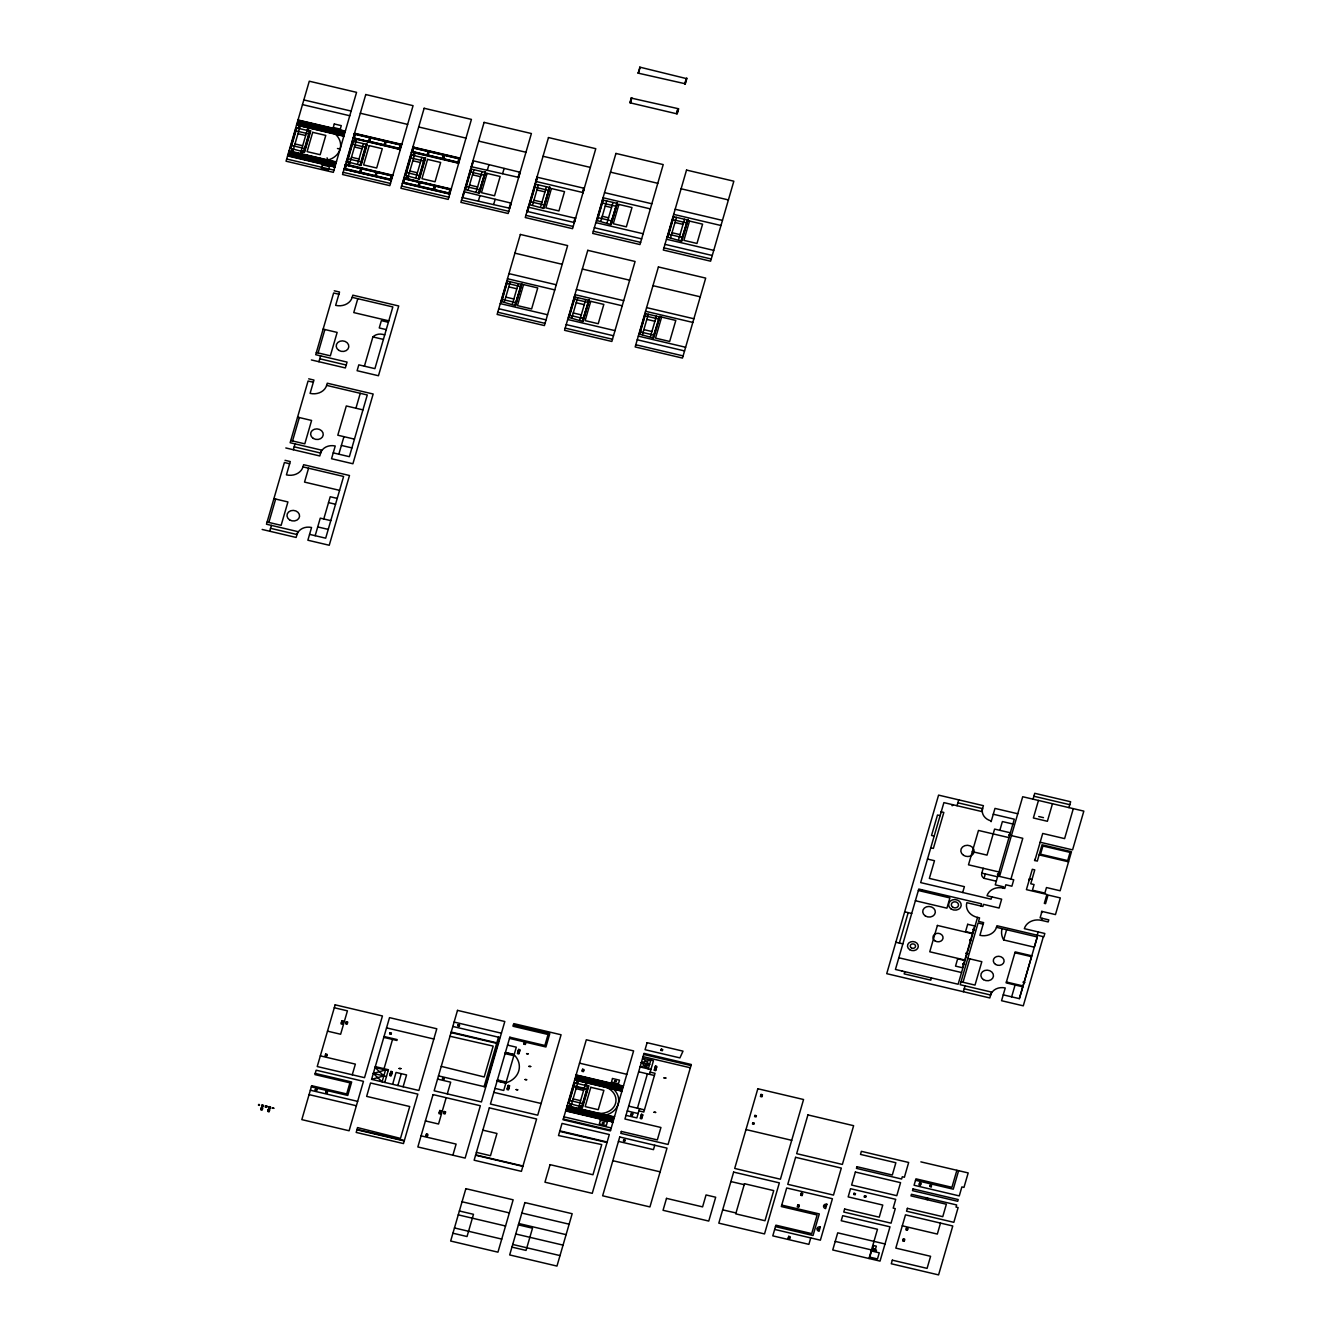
<?xml version="1.0" encoding="UTF-8"?>
<svg xmlns="http://www.w3.org/2000/svg" width="1342" height="1342" viewBox="0 0 1342 1342"><rect width="100%" height="100%" fill="white"/><g stroke="black" fill="none" stroke-linecap="round" stroke-linejoin="round"><path stroke-width="1.5" d="M259.526 1105.389L258.452 1105.154M873.827 1250.09C879.178 1251.465 870.908 1249.368 873.877 1249.989M334.745 167.515L334.074 165.955L335.299 161.711L336.473 161.526M287.825 155.051L309.281 81.208L356.569 92.346L333.336 172.346L286.047 161.208L287.825 155.068L334.074 165.955L320.688 159.212L319.715 162.567M288.178 155.135L289.151 151.78M297.136 124.286L298.125 120.931M290.174 148.274L296.112 127.809M288.53 155.219L289.503 151.864M290.526 148.358L296.465 127.876M297.488 124.37L298.461 120.998M290.879 148.442L296.817 127.96M296.783 124.202L297.84 124.454L298.813 121.082L312.2 127.842L343.032 135.106L329.646 128.346L328.673 131.717L344.005 131.734L297.773 120.847M291.684 151.445L292.455 148.811M298.394 128.329L299.165 125.712M292.036 151.529L292.808 148.895M298.746 128.413L299.518 125.779M292.388 151.612L293.16 148.979M299.098 128.496L299.87 125.863M292.741 151.696L300.205 125.947M300.44 153.508L307.922 127.775M300.793 153.592L301.564 150.958M307.503 130.476L308.274 127.842M301.145 153.676L301.916 151.042M307.855 130.56L308.626 127.926M301.497 153.76L302.269 151.126M308.207 130.644L308.979 128.01M303.661 151.445L309.599 130.979L310.79 130.778L304.584 152.132L289.822 148.19M303.963 151.68L310.002 130.912M304.282 151.914L310.388 130.845M303.493 157.853L303.242 158.691L289.855 151.948L288.882 155.303L304.215 155.337L303.493 157.853L299.652 157.853L289.117 154.464M312.2 127.842L313.189 124.471L297.84 124.454M303.594 158.775L304.567 155.404M312.552 127.926L313.525 124.554M303.946 158.859L304.919 155.487M312.904 127.993L313.877 124.638M313.491 127.238L314.229 124.722L327.616 131.466L328.589 128.111L313.256 128.077L313.491 127.238L324.026 130.627L327.867 130.627M304.298 158.943L305.271 155.571M317.719 158.96L319.144 160.637L318.658 162.315L308.61 157.266L304.785 157.249L306.211 158.943M319.01 162.399L319.983 159.044M327.968 131.55L328.941 128.178M319.362 162.483L320.335 159.128M328.32 131.633L329.293 128.262M343.703 136.666L342.78 135.978L344.257 130.862L345.448 130.66M334.124 167.062L335.701 161.644M343.082 136.213L344.659 130.795M334.426 167.297L336.087 161.594M343.401 136.431L345.045 130.728M344.676 168.438L345.649 165.083M346.672 161.577L352.611 141.111M353.634 137.589L354.607 134.234M345.028 168.522L346.001 165.167M347.024 161.661L352.963 141.195M353.986 137.672L354.959 134.317M355.311 134.385L354.338 137.756L353.281 137.505M345.364 168.606L346.353 165.251M347.36 161.745L353.315 141.262M348.182 164.747L348.937 162.114M354.892 141.648L355.647 139.014M348.534 164.831L349.289 162.197M355.244 141.732L355.999 139.098M348.886 164.915L349.641 162.281M355.596 141.799L356.351 139.182M349.222 164.999L356.704 139.249M357.526 164.143L363.464 143.661M360.159 164.747L366.098 144.282L367.272 144.097L361.082 165.435L346.32 161.493M360.461 164.982L366.5 144.215M360.763 165.217L366.886 144.148M359.74 171.994L360.713 168.639M369.671 137.773L368.698 141.145L399.53 148.408M360.092 172.078L361.065 168.723M369.05 141.229L370.023 137.857M360.428 172.162L361.417 168.79M369.402 141.313L370.375 137.941M360.78 172.246L361.77 168.874M369.755 141.396L370.728 138.025M268.87 522.441L275.664 499.039M292.539 440.948L299.333 417.547M318.088 352.929L324.881 329.528M269.692 531.231L271.386 525.376M293.344 449.738L295.055 443.883M318.91 361.719L320.604 355.865M375.156 175.634L376.129 172.262M384.114 144.768L385.087 141.413M375.492 175.701L376.481 172.346M384.466 144.852L385.439 141.497M344.324 168.371L375.844 175.785L376.834 172.43L391.545 175.903M384.819 144.936L385.791 141.581M385.154 145.02L386.144 141.648M375.844 175.785L377.169 172.514M285.041 460.323L290.291 461.564L286.433 474.867A13.722 11.524 6.1 0 0 302.973 466.882L303.611 464.701L349.49 475.504L329.243 545.255L307.872 540.222L311.562 527.507A12.095 10.149 6.1 0 0 296.985 534.535L270.53 528.312M308.694 378.83L313.961 380.071L310.086 393.374A13.722 11.524 6.1 0 0 326.626 385.389L327.263 383.208L373.16 394.011L352.912 463.762L331.541 458.729L335.232 446.014A12.095 10.149 6.1 0 0 320.654 453.042L294.2 446.819M352.191 297.37L352.829 295.173L398.725 305.976L378.461 375.743L357.106 370.711L358.8 364.856L374.904 368.647L392.837 306.932L352.191 297.37A13.722 11.524 6.1 0 1 335.651 305.355L339.526 292.036L334.259 290.795M391.227 180.818L390.304 180.13L391.797 175.014L392.971 174.829M400.184 149.969L399.262 149.281L400.755 144.164L401.929 143.98M390.623 180.365L392.183 174.946M399.58 149.516L401.141 144.097M390.925 180.6L392.585 174.896M399.882 149.734L401.543 144.03M308.576 468.207L304.533 482.097L339.576 490.35M357.794 298.696L353.768 312.585L388.794 320.839M402.701 183.368L404.361 177.664M405.032 175.332L410.988 154.85M411.659 152.518L413.319 146.815M403.086 183.3L404.663 177.899M405.385 175.416L411.34 154.934M412.061 152.451L413.621 147.033M402.315 183.435L403.489 183.233L404.982 178.117L404.059 177.429M411.273 152.569L412.447 152.384L413.94 147.268L413.017 146.58M405.737 175.483L411.692 155.018M406.559 178.486L407.314 175.869M413.269 155.387L414.024 152.753M406.894 178.57L407.666 175.936M413.604 155.471L414.376 152.837M407.247 178.654L408.018 176.02M413.957 155.555L414.728 152.921M407.599 178.738L415.081 153.005M415.903 177.882L421.841 157.417M418.519 178.503L424.475 158.02L425.649 157.836L419.442 179.191L404.697 175.248M315.169 535.693L320.268 518.146L330.786 520.629M338.838 454.2L343.938 436.653M364.403 366.181L372.891 336.926A9.696 8.136 6.1 0 1 382.755 334.376L384.735 334.829M418.838 178.738L424.86 157.97M419.14 178.956L425.263 157.903M418.1 185.75L419.09 182.378M428.048 151.529L427.075 154.884L457.89 162.147M418.452 185.833L419.442 182.462M427.427 154.967L428.4 151.612M418.805 185.901L419.778 182.546M427.762 155.051L428.752 151.696M419.157 185.984L420.13 182.629M428.115 155.135L429.105 151.78M323.774 518.968L330.233 496.741L337.228 498.402M355.932 408.236L360.26 393.307M433.516 189.373L434.506 186.018M442.491 158.524L443.464 155.152M433.869 189.457L434.842 186.085M442.826 158.608L443.816 155.236M403.741 182.361L434.221 189.541L435.194 186.169L449.905 189.641M443.179 158.691L444.168 155.32M434.221 189.541L435.546 186.253M443.531 158.759L444.504 155.404M449.604 194.573L448.681 193.885L450.174 188.769L451.348 188.568M458.561 163.707L457.639 163.036L459.132 157.903L460.306 157.719M448.983 194.12L450.56 188.702M457.957 163.254L459.518 157.853M449.302 194.338L450.946 188.635M458.259 163.489L459.92 157.786M462.571 197.475L464.013 191.554M464.919 189.423L470.857 168.958M471.528 166.609L473.189 160.906M462.873 197.391L464.449 191.973M465.171 189.49L471.126 169.008M471.847 166.525L473.407 161.124M465.439 189.558L471.377 169.075M468.056 190.161L474.011 169.696M476.125 192.074L482.063 171.591M478.742 192.678L485.603 171.961L479.413 193.315L464.651 189.356M478.977 192.896L484.999 172.128M479.195 193.097L485.301 172.044M478.423 200.897L479.916 195.764M487.381 170.031L488.874 164.915M493.671 204.47L495.148 199.354M502.629 173.621L504.106 168.505M509.557 208.698L511.302 202.692M518.532 177.832L520.26 171.843M509.121 208.278L510.698 202.86M518.079 177.412L519.656 172.011M265.498 1106.865L266.806 1106.244M501.153 301.48L507.108 281.015M527.221 211.751L528.614 206.936M529.302 204.588L535.24 184.122M535.928 181.774L537.32 176.959M501.422 301.547L507.36 281.065M527.523 211.667L528.832 207.138M529.553 204.655L535.508 184.173M536.23 181.69L537.538 177.161M501.69 301.598L507.628 281.132M526.903 211.835L528.396 206.718M529.822 204.705L535.76 184.24M535.626 181.858L537.102 176.741M268.249 1110.237L269.507 1109.767M504.307 302.218L510.262 281.753M532.455 205.326L538.394 184.861M512.376 304.114L518.314 283.648M540.507 207.222L546.446 186.756M514.992 304.735L521.937 283.716L515.58 305.657L500.902 301.413M543.141 207.842L550.002 187.125L543.795 208.48L529.033 204.521M515.194 305.053L521.283 284.085M543.359 208.06L549.381 187.293M515.378 305.355L521.602 283.9M543.577 208.262L549.683 187.209M574.191 222.973L575.684 217.857M582.914 192.996L584.391 187.88M573.755 222.554L575.081 218.025M582.462 192.577L583.787 188.048M573.973 222.772L575.383 217.941M582.696 192.795L584.089 187.964M327.012 1092.757L327.28 1091.868M638.205 73.005L639.866 67.301M638.507 72.921L640.084 67.519M630.186 102.68L631.596 97.865M630.505 102.596L631.814 98.067M630.807 102.512L631.377 97.647L629.884 102.764L677.173 113.902L678.666 108.786L632.032 98.268M568.605 317.366L574.544 296.884M596.737 220.474L602.675 199.992M568.857 317.433L574.812 296.951M597.005 220.541L602.944 200.059M569.125 317.484L575.064 297.018M597.257 220.591L603.212 200.126M571.759 318.104L577.697 297.639M352.258 1074.791L355.362 1064.122L320.319 1055.869M600.763 221.413L606.701 200.948M607.07 222.906L613.009 202.441M579.811 320L585.749 299.534M582.445 320.621L589.39 299.601L583.015 321.543L568.337 317.299M610.576 223.728L617.521 202.709L611.147 224.651L596.469 220.407M582.629 320.923L588.719 299.971M610.761 224.03L616.85 203.078M582.814 321.241L589.054 299.786M610.962 224.349L617.186 202.894M371.6 1079.354L389.515 1017.639L436.804 1028.777L418.889 1090.476L371.6 1079.354L383.829 1075.898L375.039 1067.494L388.173 1070.597M383.795 1069.557L392.787 1038.557M384.735 1082.44L388.425 1069.725L375.29 1066.622M390.539 1073.365L391.596 1073.617M391.059 1071.621L392.099 1071.872M392.619 1084.302L396.058 1072.443L406.559 1074.925L403.12 1086.768M685.192 84.227L686.936 78.239M684.755 83.825L686.316 78.406M676.519 113.282L677.744 109.037M684.974 84.026L686.634 78.322M676.737 113.483L678.062 108.954M676.955 113.701L678.364 108.87M397.869 1085.527L401.308 1073.684M639.211 333.99L645.167 313.525M667.36 237.098L673.298 216.632M639.48 334.057L645.418 313.592M667.611 237.165L673.567 216.699M639.748 334.124L645.687 313.642M667.88 237.232L673.818 216.75M642.365 334.745L648.32 314.263M670.514 237.853L676.452 217.37M650.434 336.641L656.372 316.158M678.566 239.748L684.504 219.266M653.051 337.261L659.996 316.242L653.638 338.167L638.96 333.94M681.199 240.369L688.144 219.35L681.77 241.275L667.091 237.048M653.252 337.563L659.341 316.595M681.384 240.671L687.473 219.702M446.181 1097.689L438.549 1124.009L425.414 1120.922M447.289 1093.898L450.694 1082.189L437.559 1079.102M452.875 1155.21L456.112 1144.089L421.069 1135.835M484.11 1086.634L498.469 1037.198M497.177 1080.796L505.934 1082.86L514.087 1054.778L505.33 1052.715M507.813 1087.356L509.071 1086.886L508.031 1086.634M508.115 1086.315L509.373 1085.846M518.465 1050.669L519.32 1051.625M565.838 1110.32L586.32 1039.765L633.609 1050.903L610.392 1130.903L563.086 1119.765L565.838 1110.32L612.069 1121.224M568.253 1103.241L574.208 1082.776M566.274 1110.102L567.247 1106.747M575.232 1079.253L576.204 1075.898M566.609 1110.186L567.599 1106.831M568.605 1103.325L574.561 1082.86M575.584 1079.337L576.557 1075.982M568.958 1103.409L574.913 1082.927M575.852 1075.814L591.268 1079.438L590.295 1082.809L576.909 1076.049L575.919 1079.421L591.268 1079.438L622.101 1086.701L623.527 1085.644M569.78 1106.412L570.535 1103.778M576.49 1083.313L577.245 1080.679M570.132 1106.496L570.887 1103.862M576.842 1083.397L577.597 1080.763M570.467 1106.58L571.239 1103.946M577.177 1083.464L577.949 1080.847M570.82 1106.664L578.301 1080.914M579.123 1105.808L585.062 1085.326M578.536 1108.475L579.291 1105.842M585.246 1085.376L586.001 1082.742M578.888 1108.559L579.643 1105.925M585.598 1085.443L586.353 1082.826M579.241 1108.643L579.996 1106.009M585.934 1085.527L586.706 1082.893M579.576 1108.727L580.348 1106.093M586.286 1085.611L587.058 1082.977M581.757 1106.412L587.695 1085.946L588.87 1085.762L582.68 1107.1L567.918 1103.158M582.059 1106.647L588.081 1085.879M588.484 1085.812L581.237 1110.119L566.878 1106.747M581.572 1112.82L581.321 1113.659L567.934 1106.915L566.961 1110.27L582.311 1110.304L581.572 1112.82L577.731 1112.82L567.213 1109.431M581.673 1113.743L582.663 1110.388M590.648 1082.893L591.621 1079.522M582.025 1113.826L583.015 1110.455M590.983 1082.977L591.973 1079.605M582.378 1113.91L583.351 1110.539M591.587 1082.206L591.336 1083.044L606.685 1083.078L605.712 1086.433L592.325 1079.689L591.587 1082.206L602.122 1085.594L605.947 1085.594M584.693 1112.652L586.236 1113.91L597.727 1113.927L596.737 1117.299L586.706 1112.233L582.864 1112.216L584.29 1113.91M597.089 1117.366L598.079 1114.011M606.047 1086.517L607.037 1083.162M597.442 1117.45L598.415 1114.095M606.399 1086.601L607.389 1083.229M597.794 1117.534L598.767 1114.179L612.153 1120.922L612.824 1122.482M612.153 1120.922L613.395 1116.678L614.569 1116.494M574.879 1079.169L621.111 1090.073L607.725 1083.329L606.752 1086.684L622.101 1086.701L620.86 1090.945L621.782 1091.633M612.204 1122.029L613.78 1116.611M621.178 1091.18L622.738 1085.762M612.522 1122.264L614.166 1116.561M621.48 1091.398L623.141 1085.695M637.433 1108.207L647.414 1073.835M639.53 1108.693L636.863 1117.92L625.993 1115.353M649.511 1074.338L653.453 1060.734L642.6 1058.184L649.562 1064.508L640.05 1066.957L650.92 1069.507M642.332 1115.806L641.073 1116.276M642.432 1115.487L641.577 1114.531M655.517 1070.413L654.46 1070.161L655.735 1069.691M655.819 1069.373L654.98 1068.4M661.187 1050.249L661.438 1049.377M654.745 1145.246L653.47 1149.641L618.444 1141.388M788.559 1237.626L789.616 1237.878M797.718 1206.106L798.775 1206.357M798.02 1205.082L799.06 1205.317M801.409 1193.39L802.466 1193.642M810.753 1237.928L808.874 1244.353L772.791 1235.865L775.894 1225.179L811.725 1233.617L817.127 1214.98L781.312 1206.542L786.697 1187.972L832.426 1198.742L820.381 1240.193L774.669 1229.423M899.358 943.057L908.198 912.644M921.853 891.323L922.289 889.863M901.572 970.92L902.445 971.122M952.468 804.63L952.149 805.737L953.34 804.848M904.81 971.675L904.173 973.873L930.794 980.146L931.432 977.949M957.031 805.703L958.725 799.866M864.449 1196.829L865.758 1196.192M962.684 892.497L964.395 886.659L929.352 878.406L934.485 860.708L927.49 859.065M991.101 821.707L994.976 808.404L1017.756 813.755M868.995 1258.511L877.483 1229.272L841.233 1220.734L842.692 1215.684L889.998 1226.823L880.033 1261.111L832.745 1249.972L837.71 1232.828L885.015 1243.967M996.301 881.208L984.038 878.322A5.67 4.747 6.1 0 1 981.807 873.105L983.216 868.274M873.625 1250.71L873.977 1249.519M874.867 1251.012L875.219 1249.805M984.038 878.322L985.313 873.927M999.84 830.329L1002.39 821.556L1012.908 824.022M977.546 917.408L958.138 984.24L895.433 969.461L918.784 889.041L981.505 903.803L980.868 906.001M963.019 982.26L969.813 958.859M963.371 991.721L965.066 985.867M991.755 896.842L991.084 899.19L920.662 882.6L943.896 802.617L981.723 811.524L983.418 805.67L938.578 795.118L886.726 973.671L989.809 997.945L991.52 992.09L960.151 984.709L978.083 922.994L983.166 924.202M920.864 1161.87L968.186 1172.925L963.975 1187.402L961.878 1186.915L959.262 1195.907L914.07 1185.254L915.949 1178.83L951.931 1187.301L956.863 1170.341M1003.246 994.858L1019.35 998.649L1037.282 936.951L996.469 927.339A13.722 11.524 6.1 0 1 979.928 935.307L983.619 922.591L978.553 921.4L979.559 917.878L977.194 917.324A14.074 11.826 6.1 0 1 966.844 902.696L982.881 906.471L983.501 904.357L999.085 908.031L1001.652 899.174L987.024 895.735A13.454 11.29 6.1 0 1 1003.195 888.068L1003.564 886.81L995.244 884.864L1014.3 819.19L993.281 814.242M1033.038 799.161L1034.732 793.307L1070.648 801.761L1068.953 807.616M996.469 927.339L996.938 925.728L1043.875 936.783L1044.831 933.495L1024.349 928.664A14.259 11.977 6.1 0 1 1041.543 920.377L1048.186 921.937L1048.79 919.891L1040.117 917.844L1041.979 911.419M1010.929 879.094L1022.789 838.297L1011.398 835.613M1038.473 800.436L1033.374 817.983L1047.381 821.287L1052.48 803.741M926.584 1198.255L926.332 1199.127L927.641 1198.507M1037.282 936.934L1034.296 947.184L1003.648 939.954L1006.617 929.721M1034.85 860.524L1042.717 833.466L1064.609 838.616L1073.315 808.639M940.507 1223.099L937.337 1234.07L902.294 1225.816M958.624 1170.694L953.256 1189.18L915.512 1180.289M1011.65 996.838L1015.089 984.994M1037.232 935.206L1038.188 931.918M1041.543 920.377L1042.13 918.314M1019.366 998.649L1031.545 956.678L1014.904 952.77M1043.355 936.649L1023.275 1005.829L1001.551 1000.713L1005.242 987.98A12.095 10.149 6.1 0 0 990.664 995.026L964.21 988.786M344.189 168.807L390.472 179.56M565.871 1110.186L613.16 1121.325M1008.949 837.626L978.469 830.446L968.488 864.818L998.985 871.981L999.169 874.464L997.576 876.812L981.807 873.105M258.553 1104.466L259.459 1104.55M300.491 121.937L298.327 122.776L299.752 124.454M300.256 122.776L302.403 121.937L312.938 125.309M303.594 124.454L301.43 125.292L298.092 123.615M303.342 125.292L307.67 123.615M307.435 124.471L309.599 123.632L312.686 126.148L310.539 126.987M310.774 126.148L308.61 126.987L305.271 125.309L301.43 125.292L298.327 122.776L302.403 121.937L308.61 126.987L312.451 126.987M315.907 125.561L313.743 126.4L315.169 128.094M315.655 126.4L317.819 125.561L328.354 128.949M319.01 128.094L316.846 128.933L313.743 126.4L317.819 125.561L324.026 130.627L328.102 129.788L326.676 128.094M318.759 128.933L323.087 127.255L328.102 129.788L325.938 130.627M322.835 128.094L324.999 127.255L328.102 129.788L320.436 129.771L313.743 126.4L323.087 127.255M326.19 129.788L324.026 130.627L322.6 128.933M331.323 129.201L329.159 130.04L330.585 131.717M331.071 130.04L333.235 129.201L343.77 132.573M334.426 131.717L332.262 132.556L328.907 130.879M343.284 134.25L339.442 134.25L333.235 129.201L329.159 130.04L334.175 132.573L338.503 130.895M338.251 131.734L340.415 130.895L343.518 133.412L341.354 134.25M291.533 152.787L289.369 153.625L290.795 155.303M341.606 133.412L339.442 134.25L336.087 132.573L332.262 132.556L329.159 130.04L336.825 130.04L343.518 133.412L339.442 134.25L338.016 132.573M291.281 153.625L293.445 152.787L303.98 156.175M294.636 155.32L292.472 156.158L289.369 153.625L293.445 152.787L299.652 157.853L303.728 157.014L302.302 155.32M294.384 156.158L298.712 154.481M298.461 155.32L300.625 154.481L303.728 157.014L301.564 157.853M301.816 157.014L299.652 157.853L298.226 156.158M318.91 161.476L307.888 159.782L304.785 157.249L306.949 156.41M306.697 157.266L308.861 156.427L312.216 158.104L316.041 158.104L319.396 159.799L319.631 158.96L308.123 158.943L315.789 158.943L319.144 160.637L316.98 161.476M310.052 158.943L307.888 159.782L304.533 158.088M314.129 158.104L309.801 159.782M313.877 158.943L316.041 158.104L319.144 160.637L315.068 161.476L308.861 156.427L305.02 156.41M317.232 160.637L315.068 161.476L313.642 159.782M321.627 162.567L320.201 160.889L322.365 160.05M322.114 160.889L324.278 160.05L334.795 163.439M325.452 162.583L323.305 163.422L319.95 161.728M334.309 165.116L330.484 165.116L324.278 160.05L320.201 160.889L325.217 163.422L329.545 161.745M329.293 162.583L331.457 161.745L334.561 164.278L332.397 165.116M332.648 164.278L330.484 165.116L327.129 163.422L323.305 163.422L320.201 160.889L327.867 160.906L334.561 164.278L330.484 165.116L329.058 163.422M578.57 1076.905L576.423 1077.743L577.848 1079.421M578.335 1077.743L580.499 1076.905L591.017 1080.276M581.673 1079.421L579.526 1080.26L576.171 1078.582M581.438 1080.26L585.766 1078.599M585.515 1079.438L587.679 1078.599L590.782 1081.115L588.618 1081.954M588.87 1081.115L586.706 1081.954L583.351 1080.276L579.526 1080.26L576.423 1077.743L580.499 1076.905L586.706 1081.954L590.53 1081.954M593.986 1080.528L591.822 1081.367L593.265 1083.061M593.751 1081.367L595.915 1080.528L606.433 1083.917M597.089 1083.061L594.925 1083.9L591.822 1081.367L595.915 1080.528L602.122 1085.594L606.198 1084.755L604.772 1083.078M596.855 1083.9L601.166 1082.222M600.931 1083.061L603.095 1082.222L606.198 1084.755L604.034 1085.594M604.269 1084.755L602.122 1085.594L600.679 1083.9M609.402 1084.168L607.238 1085.007L608.664 1086.684M609.167 1085.007L611.331 1084.168L621.849 1087.54M612.506 1086.684L610.342 1087.523L607.003 1085.846M612.271 1087.54L616.582 1085.863M616.347 1086.701L618.511 1085.863L621.614 1088.379L619.45 1089.218M569.612 1107.754L567.448 1108.593L568.891 1110.27M619.685 1088.379L617.521 1089.218L614.183 1087.54L610.342 1087.523L607.238 1085.007L611.331 1084.168L617.521 1089.218L621.363 1089.234M569.377 1108.593L571.541 1107.754L582.059 1111.142M572.715 1110.287L570.551 1111.126L567.448 1108.593L571.541 1107.754L577.731 1112.82L581.824 1111.981L580.381 1110.287M576.792 1109.448L572.48 1111.126L567.448 1108.593L575.131 1108.609L581.824 1111.981L579.66 1112.82M576.557 1110.287L578.721 1109.448L581.824 1111.981L572.48 1111.126M579.895 1111.981L577.731 1112.82L576.305 1111.126M596.989 1116.443L585.968 1114.749L582.864 1112.216L585.028 1111.377M584.793 1112.233L586.94 1111.394L597.475 1114.766M588.132 1113.91L585.968 1114.749L582.629 1113.072M592.208 1113.072L587.897 1114.749L582.864 1112.216L586.94 1111.394L593.147 1116.443L597.24 1115.605L595.798 1113.927M591.973 1113.91L594.137 1113.072L597.24 1115.605L595.076 1116.443M595.311 1115.605L593.147 1116.443L591.721 1114.766M599.706 1117.534L598.28 1115.856L600.444 1115.017M612.405 1120.084L601.384 1118.389L598.28 1115.856L602.357 1115.017L612.891 1118.406M603.548 1117.551L601.384 1118.389L598.046 1116.695M603.296 1118.389L607.624 1116.712M607.389 1117.551L609.536 1116.712L612.64 1119.245L610.476 1120.084M610.727 1119.245L608.563 1120.084L602.357 1115.017L598.532 1115.017M373.311 1073.415L385.54 1069.977L382.101 1081.82L373.311 1073.415L386.446 1076.519M637.903 73.089L684.537 83.607M471.227 166.693L517.861 177.211M462.269 197.559L508.903 208.06M641.325 1062.562L650.836 1060.113L648.287 1068.886L641.325 1062.562L649.562 1064.508M297.974 156.997L293.21 153.625L291.197 154.062L292.741 155.32L300.625 154.481L302.051 156.158M300.373 155.32L298.377 155.756L299.92 157.014L303.728 157.014L297.035 153.642L289.369 153.625L296.062 156.997L303.728 157.014M320.201 160.889L324.026 160.889L334.561 164.278L325.217 163.422M576.07 1111.964L571.289 1108.593L569.276 1109.029L570.82 1110.287L578.721 1109.448L580.147 1111.142M577.983 1111.981L581.824 1111.981L578.469 1110.287L576.473 1110.723L578.016 1111.981M586.219 1113.91L593.885 1113.927L597.24 1115.605L587.897 1114.749M603.783 1116.712L602.357 1115.017L598.28 1115.856L602.105 1115.856L612.64 1119.245L608.563 1120.084L607.138 1118.389M292.724 155.32L296.548 155.32L295.123 153.625M299.903 157.014L301.933 156.595M319.144 160.637L311.478 160.621L304.785 157.249L312.434 157.266L319.144 160.637L315.32 160.637L313.793 159.379M322.03 161.325L323.573 162.583L335.047 162.583L288.798 151.696M329.763 164.261L334.561 164.278L333.135 162.583M582.864 1112.216L590.53 1112.233L597.24 1115.605L593.399 1115.605L591.889 1114.346M600.109 1116.292L601.652 1117.551L605.46 1117.551L606.886 1119.228L612.64 1119.245L611.214 1117.551M600.193 1115.856L605.947 1115.873L612.64 1119.245L607.859 1119.245M296.548 155.32L292.472 156.158L291.046 154.464M304.785 157.249L308.861 156.427L310.287 158.104M903.585 1240.142C903.837 1243.095 904.223 1237.089 904.038 1240.142M326.307 1055.349C327.079 1053.151 324.982 1057.714 326.005 1055.215M261.992 1108.878C262.596 1106.831 260.533 1111.21 261.791 1108.878M655.718 1067.326C655.097 1070.044 656.825 1064.223 655.97 1067.376M426.722 1135.164C426.102 1137.899 427.88 1132.162 426.974 1135.282M641.426 1117.618C642.298 1115.42 640.067 1120.067 641.174 1117.601M919.924 1184.013C920.075 1186.781 920.713 1181.195 920.008 1183.996M300.189 122.978L303.778 123.833M303.661 124.252L300.071 123.397M307.368 124.672L310.958 125.527M310.841 125.947L307.251 125.091M315.605 126.618L319.195 127.456M319.077 127.876L313.743 126.4L328.102 129.788L315.471 127.037M322.785 128.312L326.374 129.151M326.257 129.57L322.667 128.731M331.021 130.241L334.611 131.097M334.477 131.516L330.887 130.66M338.201 131.935L341.791 132.791M341.656 133.21L338.067 132.355M578.268 1077.945L581.858 1078.8M581.74 1079.22L578.15 1078.364M585.447 1079.639L589.037 1080.495M588.92 1080.914L585.33 1080.058M593.684 1081.585L597.274 1082.424M597.156 1082.843L593.567 1082.004M600.864 1083.279L604.454 1084.118M604.336 1084.537L600.746 1083.699M609.1 1085.208L612.69 1086.064M612.573 1086.483L608.983 1085.644M616.28 1086.903L619.87 1087.758M619.752 1088.177L616.163 1087.322M342.294 1021.933C341.204 1026.831 343.25 1018.83 342.495 1022M346.605 1022.906C347.192 1020.205 346.488 1025.573 346.773 1022.956M518.649 1052.698C519.052 1050.501 517.71 1055.231 518.297 1052.631M390.925 1074.707C390.287 1072.141 390.606 1077.542 390.673 1074.707M583.216 1070.446C583.686 1068.4 581.942 1072.778 582.898 1070.379M507.779 1088.664C507.427 1091.096 508.937 1085.628 508.115 1088.731M440.21 1111.679C438.985 1116.527 441.434 1108.609 440.092 1111.629M444.839 1112.736C445.309 1110.824 443.648 1115.068 444.521 1112.686M761.669 1095.642C762.256 1093.696 760.277 1097.907 761.384 1095.592M631.713 1114.296C631.31 1116.88 632.87 1111.142 632.032 1114.346M906.806 1229.037C907.561 1226.622 906.202 1231.721 907.091 1229.087M298.578 121.921L302.403 121.937L303.846 123.615M313.994 125.561L317.819 125.561L319.245 127.255M329.394 129.201L333.235 129.201L334.661 130.879M289.604 152.787L293.445 152.787L294.871 154.481M320.436 160.05L324.278 160.05L325.703 161.728M323.539 162.567L327.381 162.583L328.807 164.261M576.657 1076.905L580.499 1076.905L581.925 1078.582M592.074 1080.528L595.915 1080.528L597.341 1082.222M607.49 1084.168L611.331 1084.168L612.757 1085.846M567.7 1107.754L571.541 1107.754L572.967 1109.448M583.116 1111.377L586.94 1111.394L588.383 1113.072M601.635 1117.551L613.126 1117.567L566.894 1106.664M606.886 1119.228L598.28 1115.856M998.112 875.152L997.391 874.246L998.482 873.676M686.014 78.49L639.631 67.1M303.846 99.929L351.151 111.067M360.344 113.248L407.632 124.387M418.721 126.987L466.01 138.125M478.675 141.111L525.963 152.25M543.057 156.276L590.363 167.415M610.493 172.162L657.798 183.3M681.115 188.786L728.421 199.924M302.487 104.609L349.776 115.748M298.025 119.975L344.257 130.862M354.506 133.277L400.755 144.164M413.94 147.268L459.132 157.903M519.354 172.095L472.971 160.704M297.941 120.26L344.173 131.147M354.422 133.563L400.671 144.45M413.856 147.553L459.048 158.205M604.537 192.627L651.843 203.766M675.16 209.251L722.449 220.39M297.857 120.545L344.089 131.449M354.338 133.848L400.587 144.751M413.772 147.855L458.964 158.49M354.254 134.15L400.503 145.037M413.688 148.14L458.88 158.792M537.773 177.362L583.485 188.132M296.699 124.504L342.948 135.391M353.198 137.807L399.446 148.694M412.699 151.495L457.807 162.449M296.616 124.789L342.864 135.676M353.114 138.092L399.346 148.996M412.615 151.797L457.723 162.734M297.672 125.041L312.032 128.429M354.171 138.343L368.53 141.732M412.531 152.082L426.89 155.471M296.532 125.091L342.78 135.978M353.03 138.394L399.262 149.281M412.447 152.384L457.639 163.036M536.532 181.606L582.243 192.376M603.061 197.744L650.35 208.882M673.667 214.368L720.973 225.506M295.777 127.725L309.599 130.979M352.258 141.027L366.098 144.282M410.635 154.766L424.475 158.02M470.589 168.891L484.697 172.212M534.972 184.055L549.079 187.377M602.424 199.941L616.515 203.263M673.03 216.565L687.138 219.887M295.978 130.895L308.761 133.898M352.46 144.198L365.242 147.201M410.837 157.937L423.619 160.956M470.539 171.994L483.841 175.131M534.921 187.159L548.224 190.296M602.357 203.045L615.676 206.182M672.979 219.685L686.282 222.806M297.958 133.697L305.49 135.475M354.456 146.999L361.988 148.777M412.833 160.755L420.365 162.533M472.518 174.812L480.587 176.708M536.901 189.977L544.969 191.872M605.225 206.064L611.533 207.557M674.959 222.487L683.028 224.382M337.463 148.492L340.08 149.113M294.988 143.946L302.52 145.708M351.487 157.249L359.019 159.01M409.847 170.988L417.379 172.766M469.549 185.045L477.601 186.941M533.931 200.21L542 202.105M602.256 216.297L608.563 217.79M671.99 232.72L680.058 234.632M291.717 145.506L304.517 148.526M348.215 158.826L360.998 161.828M406.592 172.564L419.375 175.584M466.278 186.622L479.597 189.759M530.677 201.786L543.98 204.923M598.113 217.672L611.415 220.809M668.735 234.296L682.038 237.433M595.831 222.604L643.137 233.743M666.454 239.228L713.743 250.367M289.067 150.824L335.299 161.711M345.548 164.127L391.797 175.014M404.982 178.117L450.174 188.769M510.396 202.944L464.231 191.772M529.05 207.339L574.779 218.109M288.983 151.109L290.023 151.361M304.382 154.749L320.855 158.624M345.464 164.412L346.521 164.663M360.881 168.052L391.713 175.316M419.258 181.791L450.073 189.054M288.899 151.411L335.215 162.013M345.38 164.714L391.629 175.601M404.898 178.402L449.989 189.356M289.939 151.646L304.298 155.035M320.772 158.91L335.131 162.298M346.437 164.949L360.797 168.337M404.814 178.704L419.174 182.093M345.297 164.999L376.834 172.43M404.714 178.989L435.194 186.169M376.196 175.869L390.556 179.258M434.573 189.625L448.933 193.013M527.825 211.583L573.537 222.353M288.798 155.605L287.708 155.504L333.906 166.542M303.158 158.993L333.99 166.24M403.657 182.646L448.849 193.298M390.388 179.845L344.072 169.243L390.304 180.13M403.573 182.948L448.765 193.584M594.338 227.721L641.644 238.859M664.961 244.345L712.25 255.483M287.574 155.94L333.822 166.827M403.489 183.233L448.681 193.885M286.685 159.01L333.973 170.149M343.166 172.313L390.472 183.451M401.543 186.068L448.849 197.207M461.514 200.193L508.803 211.331M525.896 215.341L573.185 226.479M593.332 231.227L640.62 242.365M663.955 247.867L711.243 259.006M514.925 253.168L562.214 264.307M582.361 269.054L629.65 280.193M652.984 285.678L700.272 296.817M508.97 273.634L556.259 284.772M576.406 289.52L623.695 300.658M646.592 307.62L693.898 318.759M507.477 278.75L554.766 289.889M574.913 294.636L622.218 305.775M645.536 311.277L692.824 322.415M506.84 280.948L520.948 284.269M574.275 296.834L588.383 300.155M644.898 313.458L659.006 316.779M506.991 283.33L520.31 286.467M574.426 299.216L587.746 302.336M645.049 315.84L658.368 318.977M508.769 286.869L516.821 288.765M576.204 302.755L584.273 304.651M646.827 319.379L654.879 321.275M505.8 297.102L513.852 298.998M573.235 312.988L581.304 314.884M643.858 329.612L651.91 331.524M502.327 299.417L515.63 302.554M569.763 315.303L583.082 318.423M640.386 331.927L653.688 335.064M500.264 303.611L547.553 314.749M567.7 319.497L614.988 330.635M638.322 336.121L685.611 347.259M637.232 339.778L684.537 350.916M498.754 308.727L546.043 319.866M566.207 324.613L613.495 335.752M497.748 312.233L545.053 323.372M565.2 328.119L612.489 339.258M635.806 344.76L683.112 355.898M338.889 294.233L333.621 292.992L315.705 354.707L347.058 362.088L345.364 367.943L311.378 359.941M388.375 322.298L381.363 320.637L379.249 327.951L386.244 329.612M372.891 336.926L383.409 339.409M323.137 329.109L337.144 332.413L330.35 355.815L316.343 352.51M319.765 358.784L346.219 365.024M313.323 382.252L308.073 381.027L290.14 442.726L321.493 450.124L319.799 455.961L285.812 447.96M326.626 385.389L367.272 394.967L349.356 456.683L333.235 452.875M362.944 409.88L346.303 405.955L337.798 435.211L354.439 439.136M297.572 417.144L311.596 420.449L304.802 443.833L290.778 440.545M341.388 445.427L351.906 447.909M289.654 463.745L284.403 462.52L266.471 524.219L297.84 531.617L296.129 537.454L262.16 529.453M302.973 466.882L343.602 476.46L325.687 538.176L309.566 534.368M328.522 502.613L335.534 504.257M273.902 498.637L287.926 501.942L281.132 525.326L267.108 522.038M317.719 526.92L328.236 529.402M1033.894 796.242L1069.792 804.697M1038.742 816.523L1043.472 817.63M957.869 802.784L982.579 808.605A11.91 9.998 6.1 0 0 991.319 820.968M941.195 811.826L943.829 812.447L933.378 848.412L930.761 847.792M941.111 812.195L940.994 812.564M940.105 815.634L937.488 815.013L931.533 835.479L934.166 836.1M1010.358 832.795L994.59 829.088L987.024 855.122L972.313 851.65M1040.184 842.239L1072.577 849.872L1083.833 811.122L1022.705 796.729L999.555 876.427L1013.747 879.765L1011.885 886.206L1005.829 884.781L1004.772 888.438L1003.195 888.068M1039.127 854.888L1068.551 861.816M1035.286 859.065L1034.514 860.44L1037.316 861.094L1042.063 844.789L1071.486 851.717L1060.146 890.769L1046.475 887.548L1044.864 893.101L1032.434 890.182L1034.061 884.546L1030.74 883.774L1034.766 869.868L1032.317 869.297L1026.412 889.629L1046.911 894.443L1044.328 903.367L1045.552 903.652L1048.052 895.03L1060.314 897.915L1055.466 914.59L1041.627 911.335L1041.56 912.879M1031.964 879.53L1029.163 878.859L1029.096 880.402M918.364 890.501L949.901 897.932L946.932 908.165L915.395 900.734M904.693 911.805L911.704 913.466M1031.813 955.806L1015.156 951.881L1006.148 982.881L1022.789 986.806M967.8 958.389L981.824 961.694L975.013 985.095L961.006 981.79M895.852 942.235L902.864 943.879M1006.399 982.008L1023.04 985.934M898.821 957.769L961.543 972.531M643.69 1054.443L690.979 1065.582M513.365 1025.087L549.801 1033.659L545.926 1046.978L509.49 1038.389M643.053 1056.64L690.342 1067.779M655.131 1067.158L656.573 1067.494M645.2 1065.934L646.626 1066.269M654.829 1068.198L656.272 1068.534M454.116 1022.067L501.405 1033.206M654.527 1069.238L655.97 1069.574M760.729 1095.475L762.172 1095.81M650.149 1072.141L655.047 1073.298L643.808 1112.048L638.893 1110.891M525.443 1043.405L524.135 1044.026L525.192 1044.277M452.841 1026.462L499.61 1037.467L485.25 1086.903L438.482 1075.881M638.658 1071.772L654.41 1075.496M451.197 1032.082L498.503 1043.22M507.544 1045.116L516.301 1047.179L514.187 1054.493L505.414 1052.43M451.063 1032.602L498.352 1043.741M579.526 1063.166L626.815 1074.305M518.331 1050.451L519.757 1050.786M334.292 1007.758L347.427 1010.845L340.633 1034.246L327.498 1031.159M518.029 1051.491L519.455 1051.826M449.989 1036.259L493.168 1046.106L484.21 1076.972L441.25 1066.37M517.727 1052.531L519.153 1052.866M582.294 1070.279L583.72 1070.614M505.078 1053.604L513.835 1055.668M386.546 1027.871L433.835 1039.01M576.104 1074.942L622.352 1085.829M576.02 1075.227L622.269 1086.114M575.936 1075.512L622.185 1086.416M341.623 1021.765L343.066 1022.101M346.001 1022.789L347.444 1023.124M341.321 1022.805L342.764 1023.141M574.795 1079.471L621.027 1090.358M574.712 1079.756L620.943 1090.66M574.628 1080.058L620.86 1090.945M384.03 1036.494L397.182 1039.597L396.913 1040.469L383.778 1037.383M573.856 1082.692L587.695 1085.946M574.057 1085.863L586.84 1088.865M572.816 1086.265L587.175 1089.654M576.053 1088.664L583.585 1090.442M745.984 1129.561L791.713 1140.314M628.677 1106.143L644.445 1109.851M497.429 1079.924L506.202 1081.987M627.268 1110.975L638.138 1113.524M497.094 1081.098L505.85 1083.162L503.736 1090.459L494.98 1088.412M573.068 1098.913L580.6 1100.675M641.14 1115.353L642.566 1115.705M631.193 1114.128L632.636 1114.464M640.839 1116.393L642.264 1116.729M569.813 1100.49L582.596 1103.493M640.537 1117.433L641.962 1117.769M507.88 1086.433L509.323 1086.768M919.337 1183.845L920.763 1184.181M507.578 1087.473L509.021 1087.808M507.276 1088.513L508.719 1088.848M567.146 1105.791L613.395 1116.678M567.062 1106.076L613.311 1116.98M566.978 1106.378L613.227 1117.265M493.822 1092.354L541.128 1103.493M565.972 1109.817L613.277 1120.956M565.754 1110.606L611.986 1121.509M565.653 1110.908L611.902 1121.795M325.401 1055.097L326.827 1055.433M390.606 1072.443L392.049 1072.795M390.304 1073.483L391.747 1073.818M390.002 1074.523L391.445 1074.858M563.942 1116.829L611.231 1127.968M563.304 1119.027L610.593 1130.165M559.866 1130.87L607.154 1142.008M315.236 1073.415L351.671 1081.987L347.763 1095.441L311.327 1086.869M559.715 1131.39L607.003 1142.528M800.956 1194.229L802.399 1194.565M439.522 1111.528L440.964 1111.864M443.917 1112.568L445.343 1112.904M439.237 1112.568L440.662 1112.904M730.887 1181.547L744.206 1184.667M906.253 1228.869L907.695 1229.205M482.852 1130.149L496.959 1133.47L490.501 1155.697L476.393 1152.375M612.841 1160.696L660.13 1171.834M310.354 1090.224L357.643 1101.363M797.567 1205.904L799.01 1206.24M781.732 1205.082L819.308 1213.923L813.051 1235.496L775.475 1226.638M309.079 1094.619L356.368 1105.758M903.032 1239.974L904.474 1240.31M426.152 1135.064L427.578 1135.399M722.667 1209.83L735.986 1212.967M475.672 1154.875L522.961 1166.013M475.571 1155.227L522.86 1166.366M270.296 1107.083L268.987 1107.704L270.044 1107.955M835.227 1241.4L871.495 1249.939M357.056 1129.427L404.345 1140.566M356.938 1129.796L404.244 1140.935M261.019 1108.71L262.462 1109.046M268.014 1110.354L269.44 1110.69M269.205 1110.807L267.947 1111.277L269.004 1111.528M788.425 1237.425L789.851 1237.76M521.837 1213.051L569.125 1224.189M462.051 1201.761L509.356 1212.9M518.8 1223.518L566.089 1234.657M459.383 1210.987L473.474 1214.309L467.033 1236.536L452.925 1233.214M518.398 1224.877L532.506 1228.198L526.047 1250.425L511.939 1247.104M458.259 1214.862L505.548 1226.001M515.764 1233.986L563.053 1245.124M454.452 1227.947L501.74 1239.085M512.711 1244.453L560.017 1255.592M334.175 132.573L343.518 133.412L342.093 131.734M331.206 162.583L332.766 163.858M324.026 160.889L325.569 162.164M315.789 158.943L317.349 160.218M308.61 157.266L310.17 158.524M293.193 153.625L294.754 154.9M609.302 1117.551L610.845 1118.825M602.105 1115.856L603.665 1117.131M593.885 1113.927L595.429 1115.185M586.706 1112.233L588.249 1113.491M578.469 1110.287L580.012 1111.562M571.289 1108.593L572.833 1109.868M329.209 163.019L330.753 164.278M306.613 157.685L308.157 158.943M607.289 1117.987L608.832 1119.245M341.841 132.573L340.415 130.895L332.262 132.556L330.837 130.879M334.913 130.04L337.765 133.412M326.441 128.949L324.999 127.255L316.846 128.933L315.42 127.238M319.497 126.416L322.348 129.771M311.26 124.471L312.686 126.148L308.61 126.987L307.184 125.309M311.025 125.309L309.599 123.632L301.43 125.292L300.004 123.615M304.08 122.776L306.932 126.148M332.883 163.422L331.457 161.745L323.305 163.422L321.862 161.728M317.467 159.799L316.041 158.104L307.888 159.782L306.462 158.104M313.391 160.637L310.539 157.266M620.172 1086.701L621.614 1088.379L617.521 1089.218L616.095 1087.54M619.937 1087.54L618.511 1085.863L610.342 1087.523L608.916 1085.846M612.992 1085.007L615.861 1088.379M604.521 1083.917L603.095 1082.222L594.925 1083.9L593.5 1082.222M597.576 1081.384L600.444 1084.739M589.356 1079.438L590.782 1081.115L586.706 1081.954L585.263 1080.276M589.104 1080.276L587.679 1078.599L579.526 1080.26L578.083 1078.582M582.176 1077.743L585.028 1081.115M610.979 1118.406L609.536 1116.712L601.384 1118.389L599.958 1116.695M595.563 1114.766L594.137 1113.072L585.968 1114.749L584.542 1113.072M591.486 1115.605L588.618 1112.233M569.125 1109.431L570.551 1111.126L574.628 1110.287L573.202 1108.593M325.955 160.889L327.381 162.583M604.034 1115.856L605.46 1117.551M864.718 1195.94L865.506 1197.081M265.766 1105.993L266.555 1107.116M327.062 157.836L328.002 160A19.006 15.953 6.1 0 0 335.534 134.267M1003.648 939.954A19.644 16.49 6.1 0 1 1002.071 928.647M514.087 1054.778A21.153 17.765 6.1 0 1 505.934 1082.86M613.613 1089.234A19.006 15.953 6.1 0 1 606.081 1114.967M607.054 1087.691A16.289 13.672 6.1 0 1 615.525 1103.493A16.289 13.672 6.1 0 1 599.421 1113.39M262.025 1105.691L263.284 1105.808L262.025 1105.657M272.258 1108.14L274.053 1108.307L272.275 1108.089M315.487 1089.67L316.746 1089.754L315.487 1089.67M389.885 1033.457L391.159 1033.541L389.885 1033.457M399.094 1068.484L400.906 1068.601L399.094 1068.484M442.692 1078.532L443.95 1078.616L442.692 1078.532M458.092 1025.456L459.35 1025.573L458.125 1025.355M516.15 1089.637L517.945 1089.805L516.167 1089.536M525.074 1079.555L526.869 1079.723L525.074 1079.505M526.601 1053.671L528.396 1053.839L526.601 1053.621M528.899 1066.387L530.694 1066.504L528.899 1066.387M602.441 1122.851L604.236 1123.019L602.457 1122.801M614.586 1081.031L616.381 1081.199L614.602 1080.981M623.695 1140.381L624.953 1140.499L623.695 1140.348M645.133 1066.588C647.616 1067.964 646.005 1063.065 645.133 1066.588M654.04 1112.266L655.835 1112.434L654.057 1112.216M664.022 1077.911L665.833 1078.029L664.022 1077.911M752.728 1123.439L753.986 1123.556L752.745 1123.405M754.858 1116.125L756.116 1116.242L754.858 1116.091M817.546 1228.735L819.341 1228.903L817.563 1228.685M824.139 1206.072L825.934 1206.24L824.139 1206.022M853.965 1193.994L855.223 1194.112L853.982 1193.927M962.7 964.059L964.495 964.177L962.7 964.059M965.787 953.374L967.582 953.491L965.787 953.374M969.629 940.222L971.423 940.39L969.629 940.172M972.715 929.553L974.527 929.721L972.732 929.452M1008.748 835.143L1010.543 835.328L1008.765 835.11M1023.208 982.21L1025.003 982.378L1023.225 982.109M312.703 132.338L307.1 151.629L320.184 154.716L325.787 135.408L312.703 132.338M322.399 164.932L321.375 168.438L328.387 170.082L329.394 166.576L322.399 164.932M334.292 123.984L333.269 127.49L340.264 129.134L341.287 125.628L334.292 123.984M365.762 94.527L342.529 174.51L389.834 185.649L413.068 105.666L365.762 94.527M369.201 145.641L363.598 164.932L376.683 168.018L382.285 148.71L369.201 145.641M424.139 108.266L400.906 188.266L448.211 199.404L471.428 119.404L424.139 108.266M427.561 159.379L421.958 178.687L435.043 181.774L440.646 162.466L427.561 159.379M484.093 122.39L460.876 202.374L508.165 213.512L531.398 133.529L484.093 122.39M487.062 173.403L481.459 192.694L494.544 195.781L500.147 176.473L487.062 173.403M261.321 1107.67L260.717 1109.75L262.16 1110.086L262.764 1108.006L261.321 1107.67M262.109 1104.952L261.757 1106.16L263.2 1106.496L263.552 1105.305L262.109 1104.952M265.615 1105.791L265.263 1106.982L266.706 1107.318L267.058 1106.127L265.615 1105.791M520.344 234.447L497.11 314.431L544.416 325.569L567.632 245.586L520.344 234.447M548.475 137.555L525.259 217.538L572.548 228.677L595.781 148.694L548.475 137.555M268.316 1109.314L267.712 1111.394L269.138 1111.73L269.742 1109.649L268.316 1109.314M269.088 1106.613L268.752 1107.821L270.178 1108.157L270.53 1106.965L269.088 1106.613M523.565 284.588L517.458 305.624L531.617 308.962L537.739 287.926L523.565 284.588M551.445 188.551L545.842 207.859L558.926 210.946L564.529 191.638L551.445 188.551M311.663 1085.695L301.816 1119.631L349.105 1130.769L363.464 1081.333L316.158 1070.195L314.884 1074.59L349.926 1082.843L346.689 1093.948L311.663 1085.695M335.148 1004.822L317.232 1066.538L364.521 1077.676L382.436 1015.961L335.148 1004.822M315.571 1088.949L315.219 1090.14L316.662 1090.476L316.997 1089.285L315.571 1088.949M325.703 1054.057L325.1 1056.137L326.525 1056.473L327.129 1054.393L325.703 1054.057M341.925 1020.725L341.019 1023.845L342.462 1024.181L343.367 1021.061L341.925 1020.725M326.072 1091.415L325.72 1092.623L327.163 1092.958L327.515 1091.751L326.072 1091.415M346.303 1021.748L345.699 1023.829L347.142 1024.164L347.746 1022.084L346.303 1021.748M587.779 250.333L564.563 330.317L611.851 341.455L635.085 261.472L587.779 250.333M615.928 153.441L592.694 233.424L639.983 244.563L663.216 164.58L615.928 153.441M590.748 301.329L585.146 320.637L598.23 323.724L603.833 304.416L590.748 301.329M618.897 204.437L613.277 223.745L626.362 226.832L631.981 207.524L618.897 204.437M357.576 1127.599L356.184 1132.43L403.472 1143.569L417.832 1094.133L370.526 1082.994L366.651 1096.38L409.729 1106.529L400.486 1138.402L357.576 1127.599M389.985 1032.719L389.633 1033.927L391.059 1034.263L391.411 1033.072L389.985 1032.719M390.908 1071.419L389.7 1075.563L391.143 1075.898L392.35 1071.755L390.908 1071.419M658.402 266.957L635.169 346.941L682.474 358.079L705.691 278.096L658.402 266.957M686.534 170.065L663.317 250.048L710.606 261.187L733.839 181.204L686.534 170.065M433.047 1094.602L417.848 1146.957L465.137 1158.096L480.352 1105.741L433.047 1094.602M457.505 1010.375L434.154 1090.794L481.442 1101.933L504.81 1021.514L457.505 1010.375M661.623 317.098L655.517 338.134L669.675 341.472L675.798 320.436L661.623 317.098M689.503 221.078L683.9 240.369L696.984 243.456L702.587 224.148L689.503 221.078M426.454 1134.024L425.85 1136.104L427.276 1136.439L427.88 1134.359L426.454 1134.024M442.776 1077.811L442.424 1079.018L443.867 1079.354L444.202 1078.146L442.776 1077.811M458.192 1024.734L457.84 1025.925L459.283 1026.261L459.618 1025.07L458.192 1024.734M439.824 1110.488L438.935 1113.608L440.361 1113.944L441.266 1110.824L439.824 1110.488M444.219 1111.528L443.615 1113.608L445.041 1113.944L445.645 1111.864L444.219 1111.528M465.859 1188.677L450.66 1241.031L497.949 1252.17L513.147 1199.815L465.859 1188.677M489.327 1107.855L474.129 1160.209L521.417 1171.348L536.615 1118.993L489.327 1107.855M509.843 1037.215L490.434 1104.047L537.723 1115.185L561.073 1034.766L513.785 1023.627L513.03 1026.261L548.056 1034.497L544.869 1045.468L509.843 1037.215M508.182 1085.393L506.974 1089.536L508.417 1089.889L509.625 1085.728L508.182 1085.393M518.633 1049.41L517.425 1053.571L518.851 1053.906L520.059 1049.763L518.633 1049.41M524.252 1042.952L523.9 1044.143L525.343 1044.479L525.695 1043.288L524.252 1042.952M524.873 1202.583L509.675 1254.938L556.964 1266.076L572.178 1213.722L524.873 1202.583M550.052 1164.655L544.953 1182.201L592.258 1193.34L609.318 1134.544L562.03 1123.422L558.507 1135.55L601.736 1144.558L592.963 1174.753L550.052 1164.655M582.596 1069.238L581.992 1071.302L583.418 1071.654L584.022 1069.574L582.596 1069.238M590.799 1087.305L585.179 1106.596L598.264 1109.683L603.883 1090.375L590.799 1087.305M600.36 1120.335L599.337 1123.841L606.332 1125.485L607.356 1121.979L600.36 1120.335M612.506 1078.515L611.482 1082.021L618.477 1083.665L619.501 1080.159L612.506 1078.515M619.719 1136.993L602.642 1195.789L649.931 1206.928L667.008 1148.131L619.719 1136.993M621.329 1131.44L620.776 1133.336L668.064 1144.474L691.298 1064.491L644.009 1053.353L624.936 1119.01L660.935 1127.481L657.328 1139.912L621.329 1131.44M647.096 1042.684L645.066 1049.696L679.924 1057.899L683.011 1051.138L647.096 1042.684M623.778 1139.66L623.426 1140.851L624.869 1141.203L625.204 1139.995L623.778 1139.66M631.495 1113.088L630.891 1115.168L632.334 1115.504L632.938 1113.424L631.495 1113.088M645.502 1064.894L644.898 1066.974L646.324 1067.309L646.928 1065.229L645.502 1064.894M641.442 1114.313L640.235 1118.473L641.661 1118.809L642.868 1114.665L641.442 1114.313M655.433 1066.118L654.225 1070.279L655.668 1070.614L656.875 1066.454L655.433 1066.118M661.287 1049.159L660.952 1050.367L662.378 1050.702L662.73 1049.511L661.287 1049.159M666.504 1198.372L663.049 1210.299L708.761 1221.069L715.689 1197.232L706.043 1194.95L702.587 1206.877L666.504 1198.372M733.638 1172.103L718.809 1223.149L764.521 1233.919L779.35 1182.872L733.638 1172.103M757.827 1088.748L734.695 1168.446L780.407 1179.215L803.556 1099.517L757.827 1088.748M752.828 1122.717L752.476 1123.908L753.902 1124.244L754.254 1123.053L752.828 1122.717M754.942 1115.403L754.59 1116.594L756.032 1116.93L756.385 1115.739L754.942 1115.403M761.031 1094.435L760.428 1096.498L761.87 1096.85L762.474 1094.77L761.031 1094.435M744.475 1183.728L735.735 1213.856L764.99 1220.734L773.73 1190.606L744.475 1183.728M795.605 1157.324L787.771 1184.315L833.483 1195.085L841.317 1168.094L795.605 1157.324M807.918 1114.917L796.662 1153.667L842.373 1164.437L853.629 1125.686L807.918 1114.917M788.727 1236.385L788.123 1238.465L789.549 1238.8L790.153 1236.72L788.727 1236.385M797.869 1204.864L797.265 1206.944L798.708 1207.28L799.312 1205.2L797.869 1204.864M801.258 1193.189L800.654 1195.269L802.097 1195.605L802.701 1193.524L801.258 1193.189M788.861 1236.586L789.717 1237.559L788.861 1236.586M801.107 1194.43L801.946 1195.387L801.107 1194.43M826.89 1204.227L825.615 1208.605A2.701 2.281 6.1 0 1 823.619 1205.804A2.701 2.281 6.1 0 1 826.89 1204.227M820.348 1226.907L819.073 1231.285A2.701 2.281 6.1 0 1 817.077 1228.484A2.701 2.281 6.1 0 1 820.348 1226.907M844.621 1209.025L843.766 1212.027L891.054 1223.166L895.282 1208.622L893.185 1208.119L895.718 1199.345L850.526 1188.71L848.161 1196.896L882.768 1205.049L879.245 1217.177L844.621 1209.025M855.374 1172.036L851.6 1185.053L896.792 1195.688L900.566 1182.671L855.374 1172.036M856.917 1166.701L856.431 1168.379L901.623 1179.014L902.294 1176.749L904.391 1177.253L908.668 1162.474L861.379 1151.335L860.49 1154.405L895.869 1162.742L892.313 1175.022L856.917 1166.701M854.049 1193.273L853.713 1194.464L855.139 1194.799L855.491 1193.608L854.049 1193.273M937.404 925.443L929.754 951.78L964.797 960.016L972.43 933.697L937.404 925.443M864.567 1195.739L864.214 1196.947L865.657 1197.282L865.993 1196.074L864.567 1195.739M871.562 1250.996L869.767 1257.135L877.483 1258.947L879.262 1252.807L871.562 1250.996M873.692 1245.544L872.854 1248.463L875.47 1249.083L876.326 1246.164L873.692 1245.544M872.719 1249.217L872.384 1250.425L876.108 1251.298L876.46 1250.107L872.719 1249.217M957.651 958.809L955.538 966.123L962.533 967.767L964.663 960.469L957.651 958.809M967.683 924.303L965.552 931.616L972.564 933.26L974.678 925.946L967.683 924.303M892.313 1260.172L891.273 1263.761L938.578 1274.9L952.77 1225.984L905.481 1214.846L895.819 1248.11L930.593 1256.297L927.087 1268.375L892.313 1260.172M907.377 1208.337L906.538 1211.189L953.843 1222.327L958.121 1207.565L956.024 1207.062L956.645 1204.948L911.453 1194.296L910.983 1195.907L946.362 1204.244L942.755 1216.674L907.377 1208.337M913.013 1188.911L912.51 1190.639L957.702 1201.291L958.205 1199.563L913.013 1188.911M903.334 1238.934L902.73 1241.014L904.173 1241.35L904.776 1239.27L903.334 1238.934M906.555 1227.829L905.951 1229.909L907.393 1230.245L907.997 1228.165L906.555 1227.829M919.639 1182.805L919.035 1184.885L920.461 1185.221L921.065 1183.141L919.639 1182.805M926.433 1198.054L926.081 1199.245L927.523 1199.58L927.876 1198.389L926.433 1198.054M930.14 1185.288L929.788 1186.479L931.231 1186.814L931.583 1185.623L930.14 1185.288M930.291 1185.489L931.08 1186.613L930.291 1185.489M1042.919 846.014L1040.536 854.2L1067.695 860.591L1070.06 852.405L1042.919 846.014M305.993 122.776L298.327 122.776L305.02 126.148L312.686 126.148L305.993 122.776M584.089 1077.743L576.423 1077.743L583.116 1081.115L590.782 1081.115L584.089 1077.743M599.505 1081.384L591.822 1081.367L598.515 1084.739L606.198 1084.755L599.505 1081.384M614.921 1085.007L607.238 1085.007L613.931 1088.379L621.614 1088.379L614.921 1085.007M302.051 123.196L298.327 122.776L312.686 126.148L302.051 123.196M332.866 130.459L329.159 130.04L343.518 133.412L332.866 130.459M580.13 1078.163L576.423 1077.743L590.782 1081.115L580.13 1078.163M595.546 1081.803L591.822 1081.367L606.198 1084.755L595.546 1081.803M610.962 1085.426L607.238 1085.007L621.614 1088.379L610.962 1085.426M925.309 915.932A6.324 5.301 6.1 0 0 935.307 912.526A6.324 5.301 6.1 0 0 926.483 906.823A6.324 5.301 6.1 0 0 925.309 915.932M952.786 907.226A3.607 3.036 6.1 0 0 958.507 905.28A3.607 3.036 6.1 0 0 953.457 902.025A3.607 3.036 6.1 0 0 952.786 907.226M951.193 909.02A6.324 5.301 6.1 0 0 961.191 905.615A6.324 5.301 6.1 0 0 952.367 899.912A6.324 5.301 6.1 0 0 951.193 909.02M338.788 350.346A6.324 5.301 6.1 0 0 348.786 346.941A6.324 5.301 6.1 0 0 339.962 341.237A6.324 5.301 6.1 0 0 338.788 350.346M983.451 979.626A6.324 5.301 6.1 0 0 993.449 976.221A6.324 5.301 6.1 0 0 984.625 970.518A6.324 5.301 6.1 0 0 983.451 979.626M313.223 438.381A6.324 5.301 6.1 0 0 323.221 434.959A6.324 5.301 6.1 0 0 314.397 429.255A6.324 5.301 6.1 0 0 313.223 438.381M289.57 519.874A6.324 5.301 6.1 0 0 299.551 516.452A6.324 5.301 6.1 0 0 290.728 510.765A6.324 5.301 6.1 0 0 289.57 519.874M935.022 940.893A5.066 4.261 6.1 0 0 943.04 938.159A5.066 4.261 6.1 0 0 935.961 933.579A5.066 4.261 6.1 0 0 935.022 940.893M963.539 855.307A6.676 5.603 6.1 0 0 974.107 851.7A6.676 5.603 6.1 0 0 964.781 845.678A6.676 5.603 6.1 0 0 963.539 855.307M995.529 964.412A5.418 4.546 6.1 0 0 1004.084 961.476A5.418 4.546 6.1 0 0 996.519 956.594A5.418 4.546 6.1 0 0 995.529 964.412M911.352 947.855A2.65 2.214 6.1 0 0 915.529 946.412A2.65 2.214 6.1 0 0 911.839 944.03A2.65 2.214 6.1 0 0 911.352 947.855M909.708 949.683A5.418 4.546 6.1 0 0 918.28 946.747A5.418 4.546 6.1 0 0 910.715 941.866A5.418 4.546 6.1 0 0 909.708 949.683"/></g></svg>
